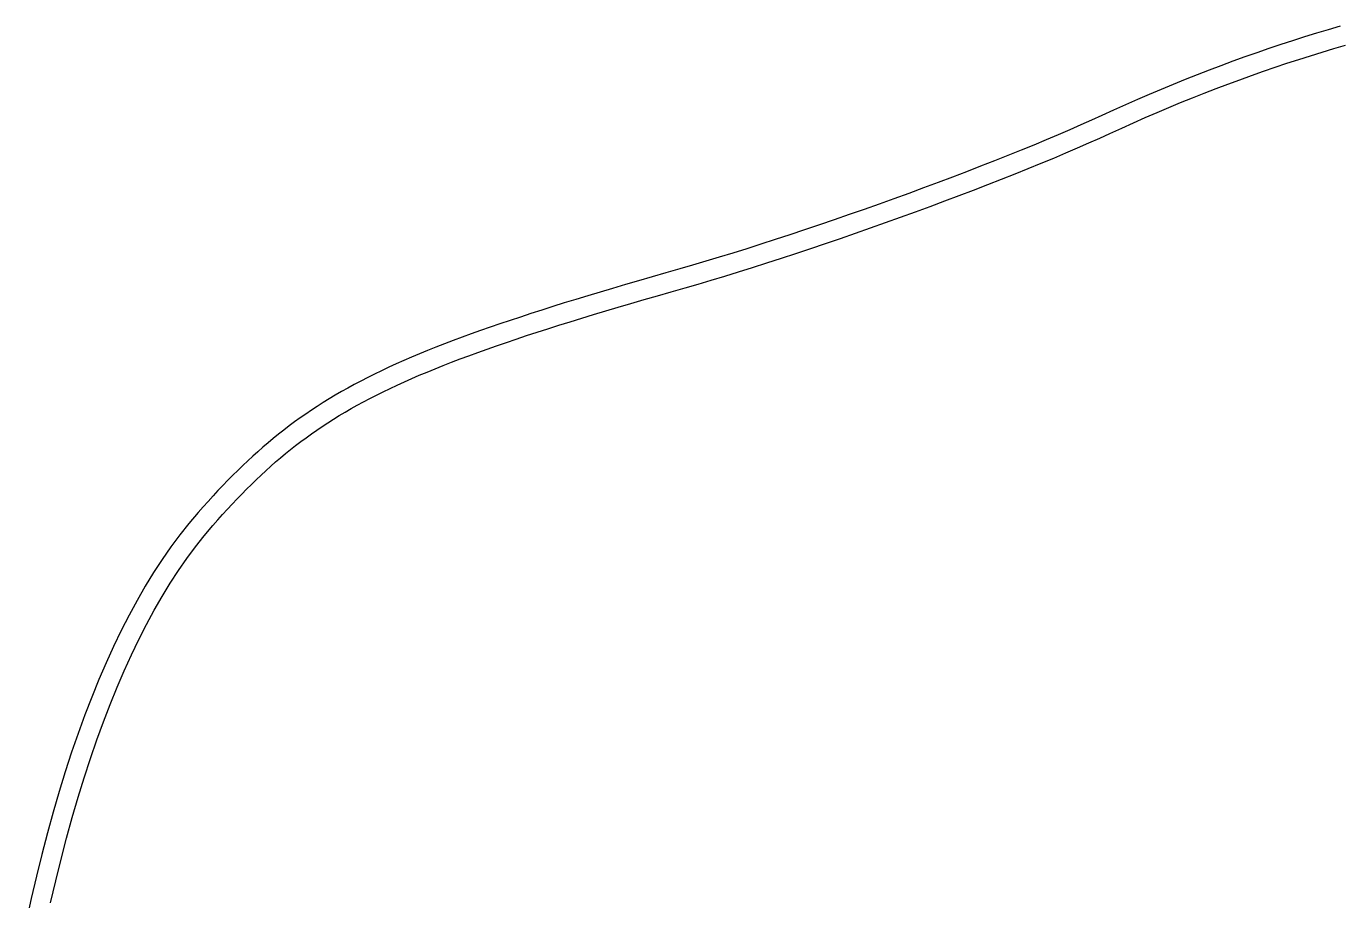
# Model space of a CAD drawing. Header units: metres. Extents: x 0 to 745, y 0 to 539.
# Drawn here: x 198.4 to 251.9, y 467.9 to 503.6 of the extents above; entities that cross this region are included whole.
import ezdxf

# ---------------------------------------------------------------- set-up
doc = ezdxf.new("R2010")
doc.units = ezdxf.units.M

msp = doc.modelspace()

# ---------------------------------------------------------------- linework, layer by layer
at = {"layer": '2', "color": 7}
for p, q in [((251.948052, 503.593531), (251.466673, 503.453398)), ((250.015771, 503.005188), (249.530293, 502.84665)), ((250.500408, 503.159185), (250.015771, 503.005188)), ((250.984084, 503.308602), (250.500408, 503.159185)), ((251.466673, 503.453398), (250.984084, 503.308602)), ((248.557313, 502.51612), (248.070057, 502.344208)), ((249.044099, 502.683614), (248.557313, 502.51612)), ((249.530293, 502.84665), (249.044099, 502.683614)), ((250.262191, 502.242855), (250.740684, 502.394926)), ((250.740684, 502.394926), (251.218134, 502.542453)), ((251.218134, 502.542453), (251.694412, 502.685395)), ((251.694412, 502.685395), (252.16939, 502.82371)), ((247.094629, 501.987295), (246.606704, 501.802376)), ((247.582454, 502.167919), (247.094629, 501.987295)), ((248.070057, 502.344208), (247.582454, 502.167919)), ((248.821727, 501.75978), (249.302585, 501.925241)), ((249.302585, 501.925241), (249.782782, 502.086279)), ((249.782782, 502.086279), (250.262191, 502.242855)), ((245.631049, 501.419816), (245.143565, 501.222257)), ((246.118803, 501.613203), (245.631049, 501.419816)), ((246.606704, 501.802376), (246.118803, 501.613203)), ((247.376473, 501.237276), (247.858543, 501.415757)), ((247.858543, 501.415757), (248.340338, 501.589939)), ((248.340338, 501.589939), (248.821727, 501.75978)), ((244.169903, 500.814784), (243.68397, 500.604951)), ((244.656475, 501.020566), (244.169903, 500.814784)), ((245.143565, 501.222257), (244.656475, 501.020566)), ((245.92988, 500.676447), (246.412013, 500.867581)), ((246.412013, 500.867581), (246.894253, 501.054537)), ((246.894253, 501.054537), (247.376473, 501.237276)), ((243.198801, 500.39111), (242.714519, 500.1733)), ((243.68397, 500.604951), (243.198801, 500.39111)), ((244.485402, 500.078397), (244.966447, 500.281815)), ((244.966447, 500.281815), (245.447982, 500.481178)), ((245.447982, 500.481178), (245.92988, 500.676447)), ((241.819198, 499.763029), (241.385718, 499.569295)), ((242.231248, 499.951562), (241.819198, 499.763029)), ((242.714519, 500.1733), (242.231248, 499.951562)), ((243.525296, 499.659564), (244.004976, 499.870966)), ((244.004976, 499.870966), (244.485402, 500.078397)), ((240.93204, 499.370809), (240.459395, 499.168019)), ((241.385718, 499.569295), (240.93204, 499.370809)), ((242.149713, 499.033274), (242.568688, 499.225006)), ((242.568688, 499.225006), (243.046491, 499.44423)), ((243.046491, 499.44423), (243.525296, 499.659564)), ((239.462135, 498.751321), (238.939982, 498.53831)), ((239.969016, 498.961373), (239.462135, 498.751321)), ((240.459395, 499.168019), (239.969016, 498.961373)), ((241.250168, 498.635392), (241.709806, 498.836591)), ((241.709806, 498.836591), (242.149713, 499.033274)), ((238.403791, 498.322789), (237.854792, 498.105207)), ((238.939982, 498.53831), (238.403791, 498.322789)), ((239.764883, 498.009056), (240.276504, 498.22119)), ((240.276504, 498.22119), (240.772, 498.430113)), ((240.772, 498.430113), (241.250168, 498.635392)), ((236.723299, 497.665653), (236.143268, 497.444579)), ((237.294217, 497.886013), (236.723299, 497.665653)), ((237.854792, 498.105207), (237.294217, 497.886013)), ((238.145279, 497.357752), (238.698069, 497.576902)), ((238.698069, 497.576902), (239.238337, 497.794149)), ((239.238337, 497.794149), (239.764883, 498.009056)), ((235.555358, 497.223236), (234.960799, 497.002076)), ((236.143268, 497.444579), (235.555358, 497.223236)), ((237.006945, 496.915482), (237.581171, 497.137134)), ((237.581171, 497.137134), (238.145279, 497.357752)), ((233.756663, 496.562092), (233.149549, 496.344166)), ((234.360823, 496.781545), (233.756663, 496.562092)), ((234.960799, 497.002076), (234.360823, 496.781545)), ((235.832947, 496.470822), (236.423803, 496.693233)), ((236.423803, 496.693233), (237.006945, 496.915482)), ((232.540714, 496.128215), (231.93139, 495.914688)), ((233.149549, 496.344166), (232.540714, 496.128215)), ((234.026113, 495.806968), (234.6329, 496.027254)), ((234.6329, 496.027254), (235.235579, 496.248684)), ((235.235579, 496.248684), (235.832947, 496.470822)), ((230.7162, 495.4967), (230.112798, 495.293136)), ((231.322808, 495.704034), (230.7162, 495.4967)), ((231.93139, 495.914688), (231.322808, 495.704034)), ((232.805017, 495.371568), (233.416418, 495.588261)), ((233.416418, 495.588261), (234.026113, 495.806968)), ((228.920539, 494.89911), (228.334145, 494.709545)), ((229.513833, 495.09379), (228.920539, 494.89911)), ((230.112798, 495.293136), (229.513833, 495.09379)), ((230.972599, 494.737929), (231.581906, 494.945967)), ((231.581906, 494.945967), (232.193112, 495.157325)), ((232.193112, 495.157325), (232.805017, 495.371568)), ((227.755884, 494.525544), (227.186988, 494.347555)), ((228.334145, 494.709545), (227.755884, 494.525544)), ((229.76449, 494.333556), (230.366393, 494.533647)), ((230.366393, 494.533647), (230.972599, 494.737929)), ((225.548807, 493.854143), (225.029688, 493.704687)), ((226.082218, 494.011406), (225.548807, 493.854143)), ((226.628689, 494.176026), (226.082218, 494.011406)), ((227.186988, 494.347555), (226.628689, 494.176026)), ((227.996615, 493.762782), (228.578399, 493.947688)), ((228.578399, 493.947688), (229.168091, 494.138091)), ((229.168091, 494.138091), (229.76449, 494.333556)), ((223.893204, 493.379368), (223.344701, 493.220516)), ((224.454785, 493.540717), (223.893204, 493.379368)), ((225.029688, 493.704687), (224.454785, 493.540717)), ((226.310729, 493.245399), (226.861579, 493.411202)), ((226.861579, 493.411202), (227.423941, 493.583808)), ((227.423941, 493.583808), (227.996615, 493.762782)), ((221.775194, 492.757673), (221.27654, 492.607542)), ((222.285941, 492.909795), (221.775194, 492.757673)), ((222.809028, 493.064034), (222.285941, 492.909795)), ((223.344701, 493.220516), (222.809028, 493.064034)), ((224.114964, 492.611441), (224.674927, 492.772371)), ((224.674927, 492.772371), (225.248376, 492.935943)), ((225.248376, 492.935943), (225.772594, 493.086834)), ((225.772594, 493.086834), (226.310729, 493.245399)), ((220.314534, 492.312749), (219.85069, 492.167833)), ((220.789736, 492.459276), (220.314534, 492.312749)), ((221.27654, 492.607542), (220.789736, 492.459276)), ((222.513581, 492.143315), (223.034532, 492.297032)), ((223.034532, 492.297032), (223.568246, 492.453034)), ((223.568246, 492.453034), (224.114964, 492.611441)), ((218.524844, 491.741498), (218.103973, 491.601769)), ((218.956091, 491.882334), (218.524844, 491.741498)), ((219.397957, 492.024404), (218.956091, 491.882334)), ((219.85069, 492.167833), (219.397957, 492.024404)), ((220.552588, 491.548927), (221.024897, 491.69469)), ((221.024897, 491.69469), (221.509004, 491.842263)), ((221.509004, 491.842263), (222.005152, 491.991765)), ((222.005152, 491.991765), (222.513581, 492.143315)), ((216.901149, 491.187963), (216.519319, 491.0514)), ((217.29237, 491.325128), (216.901149, 491.187963)), ((217.69323, 491.463021), (217.29237, 491.325128)), ((218.103973, 491.601769), (217.69323, 491.463021)), ((219.204048, 491.121307), (219.642405, 491.262354)), ((219.642405, 491.262354), (220.091838, 491.404855)), ((220.091838, 491.404855), (220.552588, 491.548927)), ((215.427726, 490.644063), (215.081008, 490.508646)), ((215.782853, 490.779576), (215.427726, 490.644063)), ((216.146636, 490.915314), (215.782853, 490.779576)), ((216.519319, 491.0514), (216.146636, 490.915314)), ((217.556566, 490.569274), (217.953026, 490.705697)), ((217.953026, 490.705697), (218.3596, 490.843098)), ((218.3596, 490.843098), (218.776527, 490.981595)), ((218.776527, 490.981595), (219.204048, 491.121307)), ((214.088855, 490.101717), (213.773318, 489.965427)), ((214.411818, 490.2376), (214.088855, 490.101717)), ((214.742454, 490.373201), (214.411818, 490.2376)), ((215.081008, 490.508646), (214.742454, 490.373201)), ((216.067029, 490.030979), (216.425449, 490.164681)), ((216.425449, 490.164681), (216.793018, 490.298885)), ((216.793018, 490.298885), (217.169976, 490.43371)), ((217.169976, 490.43371), (217.556566, 490.569274)), ((212.868813, 489.552846), (212.580527, 489.413662)), ((213.163543, 489.691117), (212.868813, 489.552846)), ((213.464963, 489.828602), (213.163543, 489.691117)), ((213.773318, 489.965427), (213.464963, 489.828602)), ((214.720017, 489.498814), (215.044251, 489.631697)), ((215.044251, 489.631697), (215.376671, 489.764606)), ((215.376671, 489.764606), (215.717516, 489.897661)), ((215.717516, 489.897661), (216.067029, 490.030979)), ((212.022346, 489.132029), (211.752047, 488.989298)), ((212.29844, 489.273438), (212.022346, 489.132029)), ((212.580527, 489.413662), (212.29844, 489.273438)), ((213.500108, 488.965166), (213.794013, 489.099133)), ((213.794013, 489.099133), (214.095138, 489.232651)), ((214.095138, 489.232651), (214.403726, 489.365838)), ((214.403726, 489.365838), (214.720017, 489.498814)), ((210.973592, 488.55205), (210.724142, 488.402908)), ((211.227904, 488.699421), (210.973592, 488.55205)), ((211.487311, 488.845133), (211.227904, 488.699421)), ((211.752047, 488.989298), (211.487311, 488.845133)), ((212.391843, 488.422451), (212.659312, 488.559381)), ((212.659312, 488.559381), (212.932999, 488.695409)), ((212.932999, 488.695409), (213.213184, 488.830631)), ((213.213184, 488.830631), (213.500108, 488.965166)), ((210.002623, 487.943732), (209.770282, 487.786382)), ((210.238891, 488.098861), (210.002623, 487.943732)), ((210.479319, 488.251882), (210.238891, 488.098861)), ((210.724142, 488.402908), (210.479319, 488.251882)), ((211.378719, 487.863304), (211.623995, 488.005073)), ((211.623995, 488.005073), (211.874438, 488.145431)), ((211.874438, 488.145431), (212.130303, 488.284512)), ((212.130303, 488.284512), (212.391843, 488.422451)), ((209.316445, 487.464573), (209.094482, 487.299888)), ((209.541633, 487.6267), (209.316445, 487.464573)), ((209.770282, 487.786382), (209.541633, 487.6267)), ((210.44422, 487.279432), (210.671361, 487.428188)), ((210.671361, 487.428188), (210.902656, 487.574996)), ((210.902656, 487.574996), (211.138357, 487.71999)), ((211.138357, 487.71999), (211.378719, 487.863304)), ((208.659299, 486.9624), (208.445611, 486.789371)), ((208.875511, 487.132535), (208.659299, 486.9624)), ((209.094482, 487.299888), (208.875511, 487.132535)), ((209.785175, 486.820134), (210.00138, 486.975539)), ((210.00138, 486.975539), (210.220977, 487.128594)), ((210.220977, 487.128594), (210.44422, 487.279432)), ((208.024876, 486.434181), (207.817361, 486.251797)), ((208.234215, 486.613335), (208.024876, 486.434181)), ((208.445611, 486.789371), (208.234215, 486.613335)), ((208.9492, 486.172317), (209.154375, 486.338469)), ((209.154375, 486.338469), (209.361926, 486.501732)), ((209.361926, 486.501732), (209.572109, 486.662243)), ((209.572109, 486.662243), (209.785175, 486.820134)), ((207.406867, 485.876886), (207.203421, 485.684135)), ((207.611435, 486.066069), (207.406867, 485.876886)), ((207.817361, 486.251797), (207.611435, 486.066069)), ((208.345402, 485.655191), (208.544967, 485.830812)), ((208.544967, 485.830812), (208.746149, 486.003143)), ((208.746149, 486.003143), (208.9492, 486.172317)), ((206.798962, 485.287482), (206.597483, 485.083355)), ((207.000864, 485.487705), (206.798962, 485.287482)), ((207.203421, 485.684135), (207.000864, 485.487705)), ((207.753864, 485.107241), (207.950103, 485.29354)), ((207.950103, 485.29354), (208.147198, 485.476145)), ((208.147198, 485.476145), (208.345402, 485.655191)), ((206.396191, 484.875212), (206.194854, 484.662939)), ((206.597483, 485.083355), (206.396191, 484.875212)), ((207.167736, 484.524841), (207.362933, 484.723026)), ((207.362933, 484.723026), (207.558225, 484.917114)), ((207.558225, 484.917114), (207.753864, 485.107241)), ((205.791108, 484.225558), (205.588232, 484.000224)), ((205.993238, 484.446425), (205.791108, 484.225558)), ((206.194854, 484.662939), (205.993238, 484.446425)), ((206.776607, 484.115646), (206.972378, 484.322426)), ((206.972378, 484.322426), (207.167736, 484.524841)), ((205.384376, 483.770313), (205.006961, 483.325939)), ((205.588232, 484.000224), (205.384376, 483.770313)), ((206.184275, 483.467775), (206.382809, 483.688455)), ((206.382809, 483.688455), (206.580169, 483.904367)), ((206.580169, 483.904367), (206.776607, 484.115646)), ((205.006961, 483.325939), (204.636698, 482.858563)), ((205.625399, 482.819252), (205.984312, 483.242193)), ((205.984312, 483.242193), (206.184275, 483.467775)), ((204.636698, 482.858563), (204.273626, 482.368355)), ((205.272357, 482.37265), (205.625399, 482.819252)), ((204.273626, 482.368355), (203.917781, 481.855488)), ((204.925272, 481.902574), (205.272357, 482.37265)), ((203.917781, 481.855488), (203.569202, 481.320132)), ((204.584228, 481.409209), (204.925272, 481.902574)), ((203.569202, 481.320132), (203.227926, 480.76246)), ((204.249312, 480.892741), (204.584228, 481.409209)), ((203.227926, 480.76246), (202.893992, 480.182641)), ((203.92061, 480.353355), (204.249312, 480.892741)), ((202.893992, 480.182641), (202.567435, 479.580848)), ((203.598208, 479.791238), (203.92061, 480.353355)), ((202.567435, 479.580848), (202.248295, 478.957252)), ((203.28219, 479.206575), (203.598208, 479.791238)), ((202.248295, 478.957252), (201.936609, 478.312024)), ((202.972644, 478.599552), (203.28219, 479.206575)), ((201.936609, 478.312024), (201.632414, 477.645336)), ((202.669654, 477.970356), (202.972644, 478.599552)), ((202.373307, 477.319171), (202.669654, 477.970356)), ((201.632414, 477.645336), (201.335748, 476.957359)), ((202.083688, 476.646183), (202.373307, 477.319171)), ((201.335748, 476.957359), (201.046648, 476.248264)), ((201.046648, 476.248264), (200.765154, 475.518223)), ((201.800884, 475.951579), (202.083688, 476.646183)), ((201.524979, 475.235544), (201.800884, 475.951579)), ((200.765154, 475.518223), (200.491301, 474.767407)), ((201.256059, 474.498264), (201.524979, 475.235544)), ((200.491301, 474.767407), (200.225128, 473.995987)), ((200.994211, 473.739924), (201.256059, 474.498264)), ((200.225128, 473.995987), (199.966672, 473.204134)), ((200.73952, 472.960712), (200.994211, 473.739924)), ((199.966672, 473.204134), (199.715971, 472.392021)), ((200.492072, 472.160811), (200.73952, 472.960712)), ((199.715971, 472.392021), (199.473063, 471.559818)), ((200.251953, 471.340409), (200.492072, 472.160811)), ((199.473063, 471.559818), (199.237985, 470.707696)), ((200.019248, 470.49969), (200.251953, 471.340409)), ((199.237985, 470.707696), (199.010774, 469.835828)), ((199.794043, 469.638842), (200.019248, 470.49969)), ((199.010774, 469.835828), (198.79147, 468.944383)), ((199.576425, 468.758048), (199.794043, 469.638842)), ((198.79147, 468.944383), (198.580108, 468.033535)), ((199.366477, 467.857497), (199.576425, 468.758048)), ((198.580108, 468.033535), (198.376728, 467.103453))]:
    msp.add_line(p, q, dxfattribs=at)

doc.saveas('drawing.dxf')
